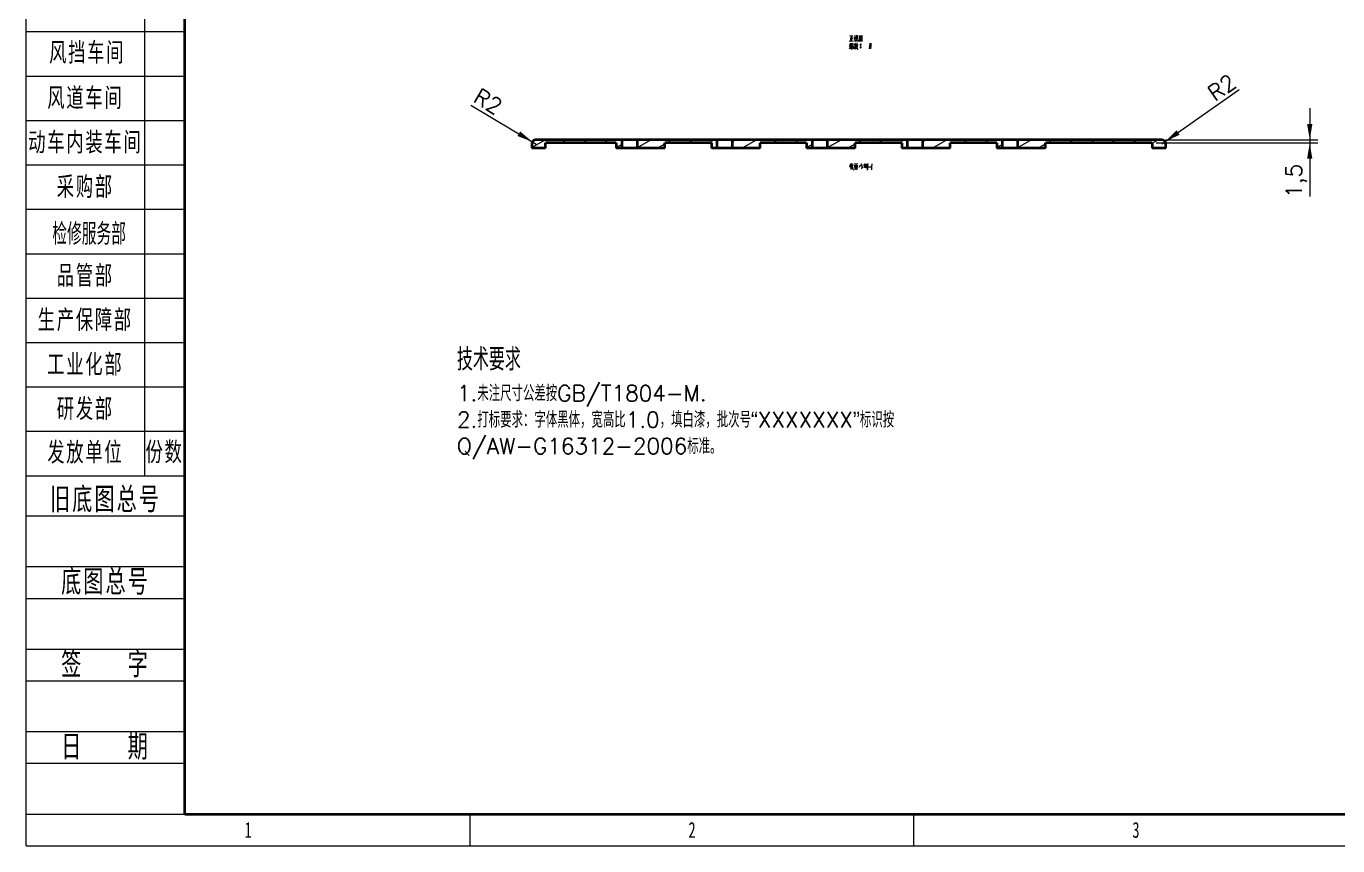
# Model space of a CAD drawing. Header units: millimetres. Extents: x -631 to 3210, y -446 to 2288.
# Drawn here: x 1950 to 2570, y 476 to 863 of the extents above; entities that cross this region are included whole.
import ezdxf
from ezdxf.enums import TextEntityAlignment as Align

# ---------------------------------------------------------------- set-up
doc = ezdxf.new("R2010")
doc.units = ezdxf.units.MM
doc.layers.get('0').update_dxf_attribs({"lineweight": 18})
for name, color, linetype, lineweight in [('尺寸线层', 3, 'Continuous', 18), ('文本层', 3, 'Continuous', 18), ('粗实线层', 7, 'Continuous', 35), ('细实线层', 7, 'Continuous', 18)]:
    doc.layers.add(name, color=color, linetype=linetype, lineweight=lineweight)
doc.styles.get("Standard").update_dxf_attribs({"font": 'txt.shx', "bigfont": 'gbcbig.shx'})
doc.styles.add('标准', font='', dxfattribs={"width": 0.667})
doc.styles.get('标准').set_extended_font_data('宋体')
doc.dimstyles.get("Standard").update_dxf_attribs({"dimscale": 3, "dimtxt": 0.18, "dimasz": 0.18, "dimexe": 0.18, "dimexo": 0.0625, "dimgap": 0.09, "dimtad": 0, "dimtih": 1, "dimtoh": 1, "dimdec": 4, "dimzin": 0, "dimdsep": 46, "dimtxsty": 'Standard', "dimcen": 0.09, "dimdle": 0.36, "dimadec": 0, "dimazin": 0, "dimtfac": 1, "dimtdec": 4, "dimtofl": 0, "dimtmove": 0, "dimatfit": 3, "dimfxl": 0, "dimtolj": 1, "dimtzin": 0, "dimarcsym": 0})

# ---------------------------------------------------------------- blocks, each defined once
blk = doc.blocks.new('*X2')
at = {"layer": '尺寸线层', "linetype": 'Continuous'}
for p, q in [((-191.37, 91.49), (-191.37, -90.21)), ((-185, -20.21), (-210, -20.21)), ((-185, -27.21), (-210, -27.21)), ((-185, -34.21), (-210, -34.21)), ((-185, -41.21), (-210, -41.21)), ((-185, -48.21), (-210, -48.21)), ((-185, -55.21), (-210, -55.21)), ((-185, -62.21), (-210, -62.21)), ((-185, -69.21), (-210, -69.21)), ((-185, -76.21), (-210, -76.21)), ((-185, -83.21), (-210, -83.21)), ((-185, -90.21), (-210, -90.21))]:
    blk.add_line(p, q, dxfattribs=at)
at = {"layer": '文本层'}
for p, q in [((-210, -96.5), (-185, -96.5)), ((-210, -104.5), (-185, -104.5)), ((-210, -109.5), (-185, -109.5)), ((-210, -117.5), (-185, -117.5)), ((-210, -122.5), (-185, -122.5)), ((-210, -130.5), (-185, -130.5)), ((-210, -135.5), (-185, -135.5)), ((-210, -143.5), (-185, -143.5))]:
    blk.add_line(p, q, dxfattribs=at)
at = {"layer": '粗实线层'}
for q in [(-185, 143.5), (205, -143.5)]:
    blk.add_line((-185, -143.5), q, dxfattribs=at)
at = {"layer": '细实线层'}
for p, q in [((-210, -148.5), (-210, 148.5)), ((-140, -148.5), (-140, -143.5)), ((-70, -148.5), (-70, -143.5)), ((-210, -148.5), (210, -148.5)), ((-210, -148.5), (-185, -148.5))]:
    blk.add_line(p, q, dxfattribs=at)
at = {"layer": '尺寸线层', "linetype": 'Continuous', "char_height": 3, "attachment_point": 5, "style": '标准'}
for s, insert, width, line_spacing_factor in [('\\T1.1;风挡车间', (-200.39, -23.55), 18.6315, 1.15057), ('\\T1.1;风道车间', (-200.68, -30.71), 18.6315, 1.15057), ('\\T1.1;动车内装车间', (-200.68, -37.71), 18.6315, 1.15057), ('\\T1.1;采购部', (-200.68, -44.71), 18.6315, 1.15057), ('\\W1;{\\W0.567;\\T1;检修服务部}', (-200.08, -52.1), 37.2629, 0.564286), ('\\T1.1;品管部', (-200.68, -58.71), 18.6315, 1.15057), ('\\T1.1;生产保障部', (-200.68, -65.71), 18.6315, 1.15057), ('\\T1.1;工业化部', (-200.68, -72.71), 18.6315, 1.15057), ('\\T1.1;研发部', (-200.68, -79.71), 18.6315, 1.15057), ('\\T1.1;发放单位', (-200.68, -86.58), 18.6315, 0.853342), ('\\T1.1;份数', (-188.18, -86.53), 6.3685, 1.15057)]:
    blk.add_mtext(s, dxfattribs=dict(at, insert=insert, width=width, line_spacing_factor=line_spacing_factor))
at = {"layer": '尺寸线层', "style": '标准'}
for tag, height, width, p in [('T1', 2.5, 0.667, (-175, 146)), ('T2', 2.5, 0.667, (-105, 146)), ('T3', 2.5, 0.667, (-35, 146)), ('T4', 2.5, 0.667, (35, 146)), ('T5', 2.5, 0.667, (105, 146)), ('T6', 2.5, 0.667, (175, 146)), ('R1', 2.5, 0.667, (207.5, 111.38)), ('SQE', 3.5, 0.667, (-188.18, 80.99)), ('试制车间', 3.5, 0.28375, (-188.18, 73.99)), ('涂装车间（装配）', 3.5, 0.147264, (-188.18, 66.99)), ('涂装车间（涂装）', 3.5, 0.147264, (-188.18, 59.99)), ('国际内装车间', 3.5, 0.189302, (-188.18, 52.99)), ('地铁复合车间', 3.5, 0.186278, (-188.18, 46.02)), ('屏蔽门车间', 3.5, 0.225254, (-188.18, 39.14)), ('R2', 2.5, 0.667, (207.5, 37.12)), ('电器车间', 3.5, 0.292284, (-188.18, 32.21)), ('玻璃钢车间', 3.5, 0.225603, (-188.18, 25.29)), ('城轨内装车间', 3.5, 0.186278, (-188.18, 18.29)), ('不锈钢箱体车间', 3.5, 0.15932, (-188.18, 11.29)), ('门系统总装车间', 3.5, 0.161527, (-188.18, 4.29)), ('座椅厨房车间', 3.5, 0.186516, (-188.18, -2.71)), ('碳钢车间', 3.5, 0.28375, (-188.18, -9.71)), ('铝不锈钢车间', 3.5, 0.186397, (-188.18, -16.71)), ('风挡车间', 3.5, 0.284026, (-188.18, -23.71)), ('风道车间', 3.5, 0.284026, (-188.18, -30.71)), ('动车内装车间', 3.5, 0.186397, (-188.18, -37.71)), ('R3', 2.5, 0.667, (207.5, -37.12)), ('采购部', 3.5, 0.378308, (-188.18, -44.71)), ('检修服务部', 3.5, 0.223014, (-188.18, -51.71)), ('品管部', 3.5, 0.389426, (-188.18, -58.71)), ('生产保障部', 3.5, 0.223356, (-188.18, -65.71)), ('工业化部', 3.5, 0.281557, (-188.18, -72.71)), ('研发部', 3.5, 0.3788, (-188.18, -79.71)), ('旧底图总号', 3, 0.667, (-197.5, -100.5)), ('底图总号', 3, 0.667, (-197.5, -113.5)), ('R4', 2.5, 0.667, (207.5, -111.38)), ('签字', 3, 0.667, (-197.5, -126.5)), ('日期', 3, 0.667, (-197.5, -139.5)), ('B1', 2.5, 0.667, (-175, -146)), ('B2', 2.5, 0.667, (-105, -146)), ('B3', 2.5, 0.667, (-35, -146)), ('B4', 2.5, 0.667, (35, -146)), ('B5', 2.5, 0.667, (105, -146)), ('B6', 2.5, 0.667, (175, -146))]:
    blk.add_attdef(tag, text='', height=height, dxfattribs=dict(at, width=width)).set_placement(p, align=Align.MIDDLE_CENTER)
at = {"layer": '尺寸线层', "style": '标准', "width": 0.667}
blk.add_attdef('图号', text='', height=5.33, rotation=180, dxfattribs=at).set_placement((-160, 138.5), align=Align.MIDDLE_CENTER)
at = {"layer": '文本层', "char_height": 3.5, "width": 25, "attachment_point": 5, "style": '标准'}
for s, insert in [('\\T1.1;旧底图总号', (-197.5, -94)), ('\\T1.1;底图总号', (-197.5, -107)), ('\\T1.1;签    字', (-197.5, -120)), ('\\T1.1;日    期', (-197.5, -133))]:
    blk.add_mtext(s, dxfattribs=dict(at, insert=insert))
blk = doc.blocks.new('*X49')
at = {"layer": '尺寸线层', "linetype": 'Continuous'}
for points in [[(2557.23, 809.38), (2558.48, 816.88), (2555.98, 816.88)], [(2557.23, 807.88), (2558.48, 800.38), (2555.98, 800.38)]]:
    blk.add_hatch(color=0, dxfattribs=at).paths.add_polyline_path(points, flags=0)
at = {"layer": '尺寸线层', "color": 0, "linetype": 'Continuous'}
for p, q in [((2557.23, 824.38), (2557.23, 782.64)), ((2484.55, 807.88), (2560.98, 807.88)), ((2489.05, 809.38), (2560.98, 809.38))]:
    blk.add_line(p, q, dxfattribs=at)
at = {"layer": '尺寸线层', "color": 0, "insert": (2550.89, 789.96), "char_height": 7.5, "width": 29.2857, "attachment_point": 5, "rotation": 90}
blk.add_mtext('1,5', dxfattribs=at)
blk = doc.blocks.new('*X50')
at = {"layer": '尺寸线层', "linetype": 'Continuous'}
blk.add_hatch(color=0, dxfattribs=at).paths.add_polyline_path([(2189.46, 808.41), (2183.67, 813.34), (2182.38, 811.19)], flags=0)
at = {"layer": '尺寸线层', "color": 0, "linetype": 'Continuous'}
blk.add_line((2160.42, 825.79), (2191.18, 807.38), dxfattribs=at)
at = {"layer": '尺寸线层', "color": 0, "linetype": 'Continuous', "insert": (2168.51, 827.5), "char_height": 7.5, "width": 24.2857, "attachment_point": 5, "rotation": 329.10143}
blk.add_mtext('R2', dxfattribs=at)
blk = doc.blocks.new('*X51')
at = {"layer": '尺寸线层', "linetype": 'Continuous'}
blk.add_hatch(color=0, dxfattribs=at).paths.add_polyline_path([(2488.82, 808.53), (2495.68, 811.79), (2494.25, 813.84)], flags=0)
at = {"layer": '尺寸线层', "color": 0, "linetype": 'Continuous'}
blk.add_line((2523.87, 832.96), (2487.18, 807.38), dxfattribs=at)
at = {"layer": '尺寸线层', "color": 0, "linetype": 'Continuous', "insert": (2515.67, 834.11), "char_height": 7.5, "width": 24.2857, "attachment_point": 5, "rotation": 34.88035}
blk.add_mtext('R2', dxfattribs=at)

msp = doc.modelspace()

# ---------------------------------------------------------------- linework, layer by layer
at = {"color": 7, "lineweight": 13, "ltscale": 0.182171}
msp.add_line((2189.175, 805.741), (2195.486, 809.384), dxfattribs=at)
at = {"color": 7, "lineweight": 35, "ltscale": 0.05}
for p, q in [((2189.175, 807.384), (2189.175, 805.384)), ((2489.175, 805.384), (2489.175, 807.384))]:
    msp.add_line(p, q, dxfattribs=at)
at = {"color": 7, "lineweight": 35}
for p, q in [((2487.175, 809.384), (2191.175, 809.384)), ((2229.175, 807.884), (2195.675, 807.884)), ((2274.175, 807.884), (2252.175, 807.884)), ((2319.175, 807.884), (2297.175, 807.884)), ((2364.175, 807.884), (2342.175, 807.884)), ((2409.175, 807.884), (2387.175, 807.884)), ((2482.675, 807.884), (2432.175, 807.884))]:
    msp.add_line(p, q, dxfattribs=at)
at = {"color": 7, "lineweight": 35, "ltscale": 0.0625}
for p, q in [((2195.675, 805.384), (2195.675, 807.884)), ((2229.175, 807.884), (2229.175, 805.384)), ((2252.175, 805.384), (2252.175, 807.884)), ((2274.175, 807.884), (2274.175, 805.384)), ((2297.175, 805.384), (2297.175, 807.884)), ((2319.175, 807.884), (2319.175, 805.384)), ((2342.175, 805.384), (2342.175, 807.884)), ((2364.175, 807.884), (2364.175, 805.384)), ((2387.175, 805.384), (2387.175, 807.884)), ((2409.175, 807.884), (2409.175, 805.384)), ((2432.175, 805.384), (2432.175, 807.884)), ((2482.675, 807.884), (2482.675, 805.384))]:
    msp.add_line(p, q, dxfattribs=at)
at = {"color": 7, "lineweight": 13, "ltscale": 0.075001}
for p, q in [((2202.888, 807.884), (2205.486, 809.384)), ((2212.888, 807.884), (2215.486, 809.384)), ((2222.888, 807.884), (2225.486, 809.384)), ((2252.888, 807.884), (2255.486, 809.384)), ((2262.888, 807.884), (2265.486, 809.384)), ((2272.888, 807.884), (2275.486, 809.384)), ((2302.888, 807.884), (2305.486, 809.384)), ((2312.888, 807.884), (2315.486, 809.384)), ((2342.888, 807.884), (2345.486, 809.384)), ((2352.888, 807.884), (2355.486, 809.384)), ((2362.888, 807.884), (2365.486, 809.384)), ((2392.888, 807.884), (2395.486, 809.384)), ((2402.888, 807.884), (2405.486, 809.384)), ((2432.888, 807.884), (2435.486, 809.384)), ((2442.888, 807.884), (2445.486, 809.384)), ((2452.888, 807.884), (2455.486, 809.384)), ((2462.888, 807.884), (2465.486, 809.384)), ((2472.888, 807.884), (2475.486, 809.384))]:
    msp.add_line(p, q, dxfattribs=at)
at = {"color": 7, "lineweight": 13, "ltscale": 0.079386}
for p, q in [((2229.175, 805.741), (2231.925, 807.329)), ((2319.175, 805.741), (2321.925, 807.329)), ((2409.175, 805.741), (2411.925, 807.329))]:
    msp.add_line(p, q, dxfattribs=at)
at = {"color": 7, "lineweight": 35, "ltscale": 0.1}
for p, q in [((2231.925, 805.384), (2231.925, 809.384)), ((2239.125, 805.384), (2239.125, 809.384)), ((2276.925, 805.384), (2276.925, 809.384)), ((2284.125, 805.384), (2284.125, 809.384)), ((2321.925, 805.384), (2321.925, 809.384)), ((2329.125, 805.384), (2329.125, 809.384)), ((2366.925, 805.384), (2366.925, 809.384)), ((2374.125, 805.384), (2374.125, 809.384)), ((2411.925, 805.384), (2411.925, 809.384)), ((2419.125, 805.384), (2419.125, 809.384))]:
    msp.add_line(p, q, dxfattribs=at)
at = {"color": 7, "lineweight": 13, "ltscale": 0.183621}
for p, q in [((2239.125, 805.712), (2245.486, 809.384)), ((2329.125, 805.712), (2335.486, 809.384)), ((2419.125, 805.712), (2425.486, 809.384))]:
    msp.add_line(p, q, dxfattribs=at)
at = {"color": 7, "lineweight": 13, "ltscale": 0.104432}
for p, q in [((2248.558, 805.384), (2252.175, 807.473)), ((2338.558, 805.384), (2342.175, 807.473)), ((2428.558, 805.384), (2432.175, 807.473))]:
    msp.add_line(p, q, dxfattribs=at)
at = {"color": 7, "lineweight": 13, "ltscale": 0.039283}
for p, q in [((2284.125, 808.599), (2285.486, 809.384)), ((2374.125, 808.599), (2375.486, 809.384))]:
    msp.add_line(p, q, dxfattribs=at)
at = {"color": 7, "lineweight": 13, "ltscale": 0.2}
for p, q in [((2288.558, 805.384), (2295.486, 809.384)), ((2378.558, 805.384), (2385.486, 809.384))]:
    msp.add_line(p, q, dxfattribs=at)
at = {"color": 7, "lineweight": 13, "ltscale": 0.081135}
msp.add_line((2482.675, 807.762), (2485.486, 809.384), dxfattribs=at)
at = {"color": 7, "lineweight": 35, "ltscale": 0.1625}
for p, q in [((2195.675, 805.384), (2189.175, 805.384)), ((2489.175, 805.384), (2482.675, 805.384))]:
    msp.add_line(p, q, dxfattribs=at)
at = {"color": 7, "lineweight": 35, "ltscale": 0.326257}
for p, q in [((2252.175, 805.384), (2229.175, 805.384)), ((2297.175, 805.384), (2274.175, 805.384)), ((2342.175, 805.384), (2319.175, 805.384)), ((2387.175, 805.384), (2364.175, 805.384)), ((2432.175, 805.384), (2409.175, 805.384))]:
    msp.add_line(p, q, dxfattribs=at)
at = {"color": 7, "lineweight": 13, "ltscale": 0.017829}
msp.add_line((2488.558, 805.384), (2489.175, 805.741), dxfattribs=at)
at = {"color": 7, "lineweight": 13}
for points in [[(2339.63, 858.504), (2341.135, 858.574)], [(2339.91, 857.699), (2339.91, 856.124)], [(2340.4, 858.504), (2340.4, 857.349), (2340.4, 856.159)], [(2340.4, 857.384), (2341.03, 857.454)], [(2342.22, 858.119), (2342.045, 857.629), (2341.555, 856.894)], [(2341.59, 857.909), (2342.15, 857.979)], [(2341.87, 858.784), (2342.15, 858.364)], [(2342.045, 857.629), (2342.045, 855.844)], [(2342.045, 857.454), (2342.36, 857.139)], [(2342.43, 856.124), (2342.675, 856.474)], [(2342.64, 858.749), (2342.64, 857.069)], [(2343.305, 858.574), (2342.64, 858.504)], [(2342.85, 857.104), (2342.675, 856.474)], [(2342.955, 858.154), (2342.85, 857.104)], [(2342.99, 856.124), (2342.99, 857.209)], [(2343.235, 856.999), (2343.305, 858.679)], [(2343.55, 856.649), (2343.55, 856.019)], [(2344.075, 858.784), (2344.075, 857.314), (2344.075, 855.809)], [(2344.075, 858.749), (2344.075, 857.349), (2344.075, 855.949)], [(2345.545, 858.609), (2344.075, 858.469)], [(2344.146, 856.859), (2344.635, 857.279)], [(2344.845, 858.329), (2344.285, 857.524)], [(2344.6, 857.769), (2345.3, 857.034)], [(2344.6, 856.684), (2344.95, 856.299)], [(2344.635, 857.979), (2345.09, 858.049)], [(2344.635, 857.279), (2344.845, 857.559)], [(2344.705, 857.069), (2344.95, 856.789)], [(2344.845, 857.559), (2345.195, 858.189)], [(2345.3, 857.034), (2345.475, 857.069)], [(2345.51, 855.984), (2345.51, 857.349), (2345.545, 858.749)], [(2339.35, 856.089), (2341.31, 856.194)], [(2339.385, 852.589), (2340.086, 852.974)], [(2339.84, 854.024), (2339.42, 853.884)], [(2339.91, 855.039), (2339.455, 853.954)], [(2339.49, 853.254), (2340.015, 853.429)], [(2339.981, 854.269), (2339.525, 853.254)], [(2340.295, 853.744), (2339.981, 853.254)], [(2340.225, 854.724), (2340.12, 854.164)], [(2340.225, 854.584), (2341.275, 854.724)], [(2340.47, 854.304), (2340.295, 853.744)], [(2340.33, 853.814), (2340.33, 852.099)], [(2340.541, 854.024), (2341.24, 854.129)], [(2340.61, 855.214), (2340.785, 854.829)], [(2340.61, 853.604), (2340.646, 852.204)], [(2340.61, 853.499), (2341.135, 853.569)], [(2340.646, 852.939), (2341.03, 853.009)], [(2341.1, 852.449), (2340.68, 852.379)], [(2340.856, 854.059), (2340.785, 853.499)], [(2341.17, 853.674), (2341.1, 852.274)], [(2341.31, 854.829), (2341.17, 854.374)], [(2342.08, 854.444), (2341.975, 853.534), (2341.87, 853.114), (2341.555, 852.239)], [(2341.59, 854.374), (2342.64, 854.514)], [(2342.396, 853.954), (2342.291, 853.114), (2342.15, 852.274), (2341.941, 852.554)], [(2342.01, 853.779), (2342.396, 853.849)], [(2342.08, 855.284), (2342.185, 854.724)], [(2342.15, 855.844), (2342.43, 856.124)], [(2342.78, 852.694), (2342.396, 852.169)], [(2342.78, 853.954), (2342.606, 853.394)], [(2342.711, 853.709), (2343.271, 852.274)], [(2342.92, 854.584), (2342.78, 853.954)], [(2343.06, 853.324), (2342.78, 852.694)], [(2342.85, 854.199), (2343.55, 854.339)], [(2342.99, 855.319), (2342.92, 854.584)], [(2343.13, 856.019), (2342.99, 856.124)], [(2343.271, 854.269), (2343.06, 853.324)], [(2343.55, 856.019), (2343.13, 856.019)], [(2343.271, 852.274), (2343.586, 852.274)], [(2344.075, 856.054), (2345.441, 856.159)], [(2344.6, 854.409), (2344.985, 854.409)], [(2344.6, 853.149), (2344.985, 853.149)], [(2344.635, 854.514), (2344.95, 854.514)], [(2344.635, 854.269), (2344.95, 854.269)], [(2344.635, 853.254), (2344.95, 853.254)], [(2344.635, 853.009), (2344.95, 853.009)], [(2345.51, 855.879), (2345.51, 855.984), (2345.441, 856.159)], [(2349.045, 855.144), (2348.941, 853.744), (2348.836, 852.344)], [(2349.045, 854.409), (2349.43, 854.409)], [(2349.045, 853.149), (2349.43, 853.149)], [(2349.08, 854.514), (2349.396, 854.514)], [(2349.08, 854.269), (2349.396, 854.269)], [(2349.08, 853.254), (2349.396, 853.254)], [(2349.08, 853.009), (2349.396, 853.009)], [(2349.64, 855.144), (2349.535, 853.744), (2349.43, 852.344)], [(2339.385, 797.054), (2341.205, 797.299)], [(2339.666, 797.614), (2340.435, 797.719)], [(2339.735, 796.494), (2339.91, 797.019)], [(2339.84, 796.529), (2340.575, 796.634)], [(2340.155, 797.159), (2340.155, 798.209)], [(2340.155, 796.984), (2340.155, 795.374)], [(2340.541, 795.654), (2341.17, 796.634)], [(2340.61, 798.174), (2340.751, 796.599), (2340.856, 795.969), (2341.31, 795.059)], [(2340.925, 797.859), (2341.066, 797.439)], [(2343.481, 797.999), (2341.66, 797.824)], [(2341.905, 797.334), (2341.941, 795.199)], [(2343.235, 797.194), (2341.905, 797.054)], [(2342.325, 797.089), (2342.325, 795.514)], [(2342.675, 796.704), (2342.325, 796.634)], [(2342.43, 797.124), (2342.57, 797.894)], [(2342.816, 797.124), (2342.78, 795.549)], [(2343.166, 795.234), (2343.271, 797.369)], [(2344.635, 797.509), (2344.251, 796.844), (2343.83, 796.249)], [(2344.985, 798.104), (2345.265, 797.264)], [(2345.265, 796.599), (2345.126, 795.619)], [(2345.231, 797.264), (2345.545, 796.459), (2345.791, 796.459)], [(2346.14, 796.389), (2347.26, 796.564)], [(2346.35, 797.789), (2346.245, 797.054)], [(2346.316, 797.614), (2347.191, 797.719)], [(2346.35, 797.124), (2347.086, 797.264)], [(2346.35, 796.774), (2347.086, 796.914)], [(2346.7, 798.209), (2346.805, 797.789)], [(2346.735, 797.614), (2346.735, 796.144)], [(2347.26, 797.824), (2347.12, 797.404)], [(2347.47, 796.004), (2347.47, 797.474)], [(2347.82, 798.209), (2347.82, 796.669), (2347.82, 795.094)], [(2348.135, 795.234), (2348.24, 796.634), (2348.345, 798.034)], [(2348.345, 796.634), (2350.025, 796.634)], [(2350.025, 795.234), (2350.13, 796.634), (2350.235, 798.034)]]:
    msp.add_lwpolyline(points, dxfattribs=at)
for points in [[(2344.705, 854.199), (2344.88, 854.199), (2344.985, 854.304), (2344.985, 854.479), (2344.88, 854.584), (2344.705, 854.584), (2344.6, 854.479), (2344.6, 854.304)], [(2344.705, 852.939), (2344.88, 852.939), (2344.985, 853.044), (2344.985, 853.219), (2344.88, 853.324), (2344.705, 853.324), (2344.6, 853.219), (2344.6, 853.044)], [(2349.15, 854.199), (2349.325, 854.199), (2349.43, 854.304), (2349.43, 854.479), (2349.325, 854.584), (2349.15, 854.584), (2349.045, 854.479), (2349.045, 854.304)], [(2349.15, 852.939), (2349.325, 852.939), (2349.43, 853.044), (2349.43, 853.219), (2349.325, 853.324), (2349.15, 853.324), (2349.045, 853.219), (2349.045, 853.044)]]:
    msp.add_lwpolyline(points, close=True, dxfattribs=at)
at = {"color": 7, "lineweight": 35}
for centre, start, end in [((2191.175, 807.384), 90.000003, 180.000008), ((2487.175, 807.384), 0, 90)]:
    msp.add_arc(centre, 2, start, end, dxfattribs=at)

# ---------------------------------------------------------------- block references
ref = msp.add_blockref('*X2', (2580, 921), dxfattribs=dict(xscale=3, yscale=3, zscale=3))
ref.add_attrib('B1', '1', dxfattribs={"layer": '尺寸线层', "height": 7.5, "style": '标准', "width": 0.667}).set_placement((2055, 483), align=Align.MIDDLE_CENTER)
ref.add_attrib('B2', '2', dxfattribs={"layer": '尺寸线层', "height": 7.5, "style": '标准', "width": 0.667}).set_placement((2265, 483), align=Align.MIDDLE_CENTER)
ref.add_attrib('B3', '3', dxfattribs={"layer": '尺寸线层', "height": 7.5, "style": '标准', "width": 0.667}).set_placement((2475, 483), align=Align.MIDDLE_CENTER)

# ---------------------------------------------------------------- texts
at = {"layer": '尺寸线层', "insert": (2153.769, 710.773), "char_height": 10.5, "width": 311.57305, "attachment_point": 1}
msp.add_mtext('技术要求\\P{\\H0.714286x;1.未注尺寸公差按GB/T1804-M.\\P2.打标要求：字体黑体，宽高比1.0，填白漆，批次号“XXXXXXX”标识按Q/AW-G16312-2006标准。\\P\\P\\P\\P}', dxfattribs=at)

# ---------------------------------------------------------------- dimensions: what is measured, and where the dimension line sits
at = {"layer": '尺寸线层'}
for center, mpoint, picture, middle in [((2487.175, 807.384), (2488.816, 808.528), '*X51', (2518.89, 829.492)), ((2191.175, 807.384), (2189.459, 808.411), '*X50', (2165.626, 822.675))]:
    dim = msp.add_radius_dim(center=center, mpoint=mpoint, dimstyle='Standard', override={"dimtxt": 2.5, "dimasz": 2.5, "dimexe": 1.25, "dimexo": 0.625, "dimgap": 0.625, "dimtad": 1, "dimtih": 0, "dimtoh": 0, "dimdec": 2, "dimzin": 8, "dimdsep": 44, "dimpost": 'R<>', "dimsah": 1, "dimdle": 5, "dimtdec": 2, "dimtofl": 1, "dimatfit": 0, "dimtfill": 1, "dimtzin": 8}, dxfattribs=at)
    dim.commit()
    dim.dimension.update_dxf_attribs({"geometry": picture, "text_midpoint": middle, "dimtype": 164})
dim = msp.add_linear_dim(base=(2557.229, 807.884), p1=(2487.175, 809.384), p2=(2482.675, 807.884), angle=270, dimstyle='Standard', override={"dimtxt": 2.5, "dimasz": 2.5, "dimexe": 1.25, "dimexo": 0.625, "dimgap": 0.625, "dimtad": 1, "dimtih": 0, "dimtoh": 0, "dimdec": 2, "dimzin": 8, "dimdsep": 44, "dimsah": 1, "dimdle": 5, "dimtdec": 2, "dimtofl": 1, "dimatfit": 0, "dimtfill": 1, "dimtzin": 8}, dxfattribs=at)
dim.commit()
dim.dimension.update_dxf_attribs({"geometry": '*X49', "text_midpoint": (2557.229, 790.063)})

doc.saveas('drawing.dxf')
